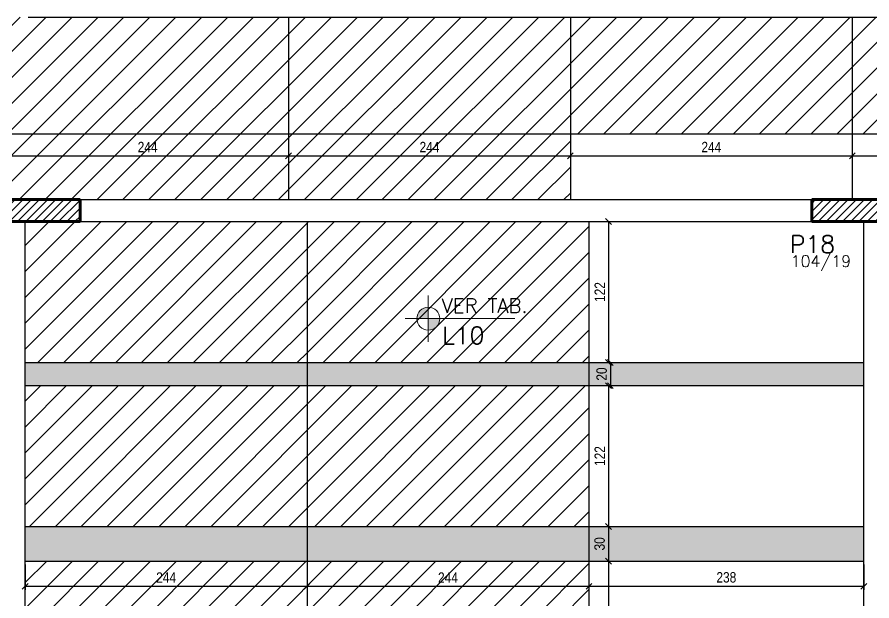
# Model space of a CAD drawing. Extents: x 8513 to 14085, y 7177 to 11211.
# Drawn here: x 11524 to 12264, y 8832 to 9337 of the extents above; entities that cross this region are included whole.
import ezdxf

# ---------------------------------------------------------------- set-up
doc = ezdxf.new("R2010")
doc.units = 0
doc.layers.add('COTA', color=241, linetype='Continuous')
doc.layers.add('Painéis', color=200, linetype='Continuous')
for name, color, linetype, lineweight in [('EST-LAJE-TEXT', 7, 'Continuous', 9), ('EST-PILAR', 7, 'Continuous', 9), ('EST-PILAR-CUT', 7, 'Continuous', 60), ('EST-PILAR-TEXT', 7, 'Continuous', 9), ('EST-VIGA', 7, 'Continuous', 30), ('Hachura', 253, 'Continuous', 9), ('REAPROVEITAMENTO', 7, 'Continuous', 9)]:
    doc.layers.add(name, color=color, linetype=linetype, lineweight=lineweight)
doc.styles.add('COTA TECNICA-50', font='techl___.ttf', dxfattribs={"height": 9})
doc.styles.add('RomanS_IV50', font='romans_IV50.ttf', dxfattribs={"height": 11.25})
doc.styles.add('RomanS_IV50_B', font='', dxfattribs={"height": 18.75})
doc.styles.add('RomanS_IV50_B_1', font='', dxfattribs={"height": 22.5})
doc.styles.get('RomanS_IV50_B').set_extended_font_data('RomanS_IV50', bold=True)
doc.styles.get('RomanS_IV50_B_1').set_extended_font_data('RomanS_IV50', bold=True)
doc.dimstyles.new('PAINEL', dxfattribs={"dimtxt": 9, "dimasz": 5, "dimexe": 3, "dimexo": 3, "dimgap": 3, "dimtad": 1, "dimdec": 1, "dimzin": 12, "dimdsep": 46, "dimtxsty": 'COTA TECNICA-50', "dimblk": 'OBLIQUE', "dimcen": 0, "dimclrd": 4, "dimclre": 4, "dimclrt": 1, "dimadec": 1, "dimazin": 3, "dimtfac": 1, "dimtdec": 1, "dimtmove": 0, "dimatfit": 3, "dimldrblk": 'OBLIQUE', "dimfxl": 1, "dimtolj": 1, "dimtzin": 12, "dimarcsym": 0})
pattern_1 = [(45, (10031.514, 9258.8226), (-3.535534, 3.535534), [])]
pattern_2 = [(45, (-110.975, -32.35), (-11.22532, 11.22532), [])]

# ---------------------------------------------------------------- blocks, each defined once
blk = doc.blocks.new('FA_Floor_TAG_SURVEY_R01 - NIV_TXT3__TIT_H_TXT1__TXT2-2303195-TIPO _3º E 4ºPAV__')
at = {"layer": 'EST-LAJE-TEXT'}
h = blk.add_hatch(color=256, dxfattribs=at)
edge = h.paths.add_edge_path(flags=0)
edge.add_line((-0.28, 0.405), (-0.48, 0.405))
edge.add_arc((-0.28, 0.405), 0.2, 90, 180, ccw=False)
edge.add_line((-0.28, 0.605), (-0.28, 0.405))
h = blk.add_hatch(color=256, dxfattribs=at)
edge = h.paths.add_edge_path(flags=0)
edge.add_line((-0.28, 0.405), (-0.08, 0.405))
edge.add_arc((-0.28, 0.405), 0.2, -90, 0, ccw=False)
edge.add_line((-0.28, 0.205), (-0.28, 0.405))
for p, q in [((-0.28, 0.005), (-0.28, 0.805)), ((-0.28, 0.405), (-0.68, 0.405)), ((-0.28, 0.405), (1.22, 0.405))]:
    blk.add_line(p, q, dxfattribs=at)
blk.add_circle((-0.28, 0.405), 0.2, dxfattribs=at)
blk = doc.blocks.new('_Oblique')
at = {"color": 0, "linetype": 'ByBlock', "lineweight": -2}
blk.add_line((-0.5, -0.5), (0.5, 0.5), dxfattribs=at)
blk = doc.blocks.new('*D332')
at = {"layer": 'COTA', "color": 4, "lineweight": -2, "transparency": 16777216}
for p, q in [((11514.51, 9233.32), (11514.51, 9214.23)), ((11758.51, 9233.32), (11758.51, 9214.23)), ((11514.51, 9217.23), (11758.51, 9217.23))]:
    blk.add_line(p, q, dxfattribs=at)
at = {"layer": 'Defpoints', "color": 0, "transparency": 16777216}
for p in [(11514.51, 9236.32), (11758.51, 9236.32), (11758.51, 9217.23)]:
    blk.add_point(p, dxfattribs=at)
at = {"layer": 'COTA', "color": 4, "lineweight": -2, "transparency": 16777216, "xscale": 5, "yscale": 5, "zscale": 5, "rotation": 180}
blk.add_blockref('_Oblique', (11514.51, 9217.23), dxfattribs=at)
at = {"layer": 'COTA', "color": 4, "lineweight": -2, "transparency": 16777216, "xscale": 5, "yscale": 5, "zscale": 5}
blk.add_blockref('_Oblique', (11758.51, 9217.23), dxfattribs=at)
at = {"layer": 'COTA', "color": 1, "transparency": 16777216, "insert": (11636.51, 9224.8), "char_height": 9, "attachment_point": 5, "style": 'COTA TECNICA-50'}
blk.add_mtext('\\A1;244', dxfattribs=at)
blk = doc.blocks.new('*D325')
at = {"layer": 'COTA', "color": 4, "lineweight": -2, "transparency": 16777216}
for p, q in [((11758.51, 9233.32), (11758.51, 9214.23)), ((12002.51, 9233.32), (12002.51, 9214.23)), ((11758.51, 9217.23), (12002.51, 9217.23))]:
    blk.add_line(p, q, dxfattribs=at)
at = {"layer": 'Defpoints', "color": 0, "transparency": 16777216}
for p in [(11758.51, 9236.32), (12002.51, 9236.32), (12002.51, 9217.23)]:
    blk.add_point(p, dxfattribs=at)
at = {"layer": 'COTA', "color": 4, "lineweight": -2, "transparency": 16777216, "xscale": 5, "yscale": 5, "zscale": 5, "rotation": 180}
blk.add_blockref('_Oblique', (11758.51, 9217.23), dxfattribs=at)
at = {"layer": 'COTA', "color": 4, "lineweight": -2, "transparency": 16777216, "xscale": 5, "yscale": 5, "zscale": 5}
blk.add_blockref('_Oblique', (12002.51, 9217.23), dxfattribs=at)
at = {"layer": 'COTA', "color": 1, "transparency": 16777216, "insert": (11880.51, 9224.8), "char_height": 9, "attachment_point": 5, "style": 'COTA TECNICA-50'}
blk.add_mtext('\\A1;244', dxfattribs=at)
blk = doc.blocks.new('*D326')
at = {"layer": 'COTA', "color": 4, "lineweight": -2, "transparency": 16777216}
for p, q in [((12002.51, 9233.32), (12002.51, 9214.23)), ((12246.51, 9233.32), (12246.51, 9214.23)), ((12002.51, 9217.23), (12246.51, 9217.23))]:
    blk.add_line(p, q, dxfattribs=at)
at = {"layer": 'Defpoints', "color": 0, "transparency": 16777216}
for p in [(12002.51, 9236.32), (12246.51, 9236.32), (12246.51, 9217.23)]:
    blk.add_point(p, dxfattribs=at)
at = {"layer": 'COTA', "color": 4, "lineweight": -2, "transparency": 16777216, "xscale": 5, "yscale": 5, "zscale": 5, "rotation": 180}
blk.add_blockref('_Oblique', (12002.51, 9217.23), dxfattribs=at)
at = {"layer": 'COTA', "color": 4, "lineweight": -2, "transparency": 16777216, "xscale": 5, "yscale": 5, "zscale": 5}
blk.add_blockref('_Oblique', (12246.51, 9217.23), dxfattribs=at)
at = {"layer": 'COTA', "color": 1, "transparency": 16777216, "insert": (12124.51, 9224.8), "char_height": 9, "attachment_point": 5, "style": 'COTA TECNICA-50'}
blk.add_mtext('\\A1;244', dxfattribs=at)
blk = doc.blocks.new('*D327')
at = {"layer": 'COTA', "color": 4, "lineweight": -2, "transparency": 16777216}
for p, q in [((12246.51, 9233.32), (12246.51, 9214.23)), ((12454.01, 9233.32), (12454.01, 9214.23)), ((12246.51, 9217.23), (12454.01, 9217.23))]:
    blk.add_line(p, q, dxfattribs=at)
at = {"layer": 'Defpoints', "color": 0, "transparency": 16777216}
for p in [(12246.51, 9236.32), (12454.01, 9236.32), (12454.01, 9217.23)]:
    blk.add_point(p, dxfattribs=at)
at = {"layer": 'COTA', "color": 4, "lineweight": -2, "transparency": 16777216, "xscale": 5, "yscale": 5, "zscale": 5, "rotation": 180}
blk.add_blockref('_Oblique', (12246.51, 9217.23), dxfattribs=at)
at = {"layer": 'COTA', "color": 4, "lineweight": -2, "transparency": 16777216, "xscale": 5, "yscale": 5, "zscale": 5}
blk.add_blockref('_Oblique', (12454.01, 9217.23), dxfattribs=at)
at = {"layer": 'COTA', "color": 1, "transparency": 16777216, "insert": (12350.26, 9224.83), "char_height": 9, "attachment_point": 5, "style": 'COTA TECNICA-50'}
blk.add_mtext('\\A1;207.5', dxfattribs=at)
blk = doc.blocks.new('*D385')
at = {"layer": 'COTA', "color": 4, "lineweight": -2, "transparency": 16777216}
for p, q in [((12021.51, 9160.32), (12038.48, 9160.32)), ((12035.48, 9160.32), (12035.48, 9038.32)), ((12021.51, 9038.32), (12038.48, 9038.32))]:
    blk.add_line(p, q, dxfattribs=at)
at = {"layer": 'Defpoints', "color": 0, "transparency": 16777216}
for p in [(12018.51, 9160.32), (12018.51, 9038.32), (12035.48, 9038.32)]:
    blk.add_point(p, dxfattribs=at)
at = {"layer": 'COTA', "color": 4, "lineweight": -2, "transparency": 16777216, "xscale": 5, "yscale": 5, "zscale": 5}
for p, rotation in [((12035.48, 9160.32), 90), ((12035.48, 9038.32), 270)]:
    blk.add_blockref('_Oblique', p, dxfattribs=dict(at, rotation=rotation))
at = {"layer": 'COTA', "color": 1, "transparency": 16777216, "insert": (12027.93, 9099.32), "char_height": 9, "attachment_point": 5, "rotation": 90, "style": 'COTA TECNICA-50'}
blk.add_mtext('\\A1;122', dxfattribs=at)
blk = doc.blocks.new('*D386')
at = {"layer": 'COTA', "color": 4, "lineweight": -2, "transparency": 16777216}
for p, q in [((12023.2, 9038.32), (12040.17, 9038.32)), ((12037.17, 9038.32), (12037.17, 9018.32)), ((12021.51, 9018.32), (12040.17, 9018.32))]:
    blk.add_line(p, q, dxfattribs=at)
at = {"layer": 'Defpoints', "color": 0, "transparency": 16777216}
for p in [(12020.2, 9038.32), (12018.51, 9018.32), (12037.17, 9018.32)]:
    blk.add_point(p, dxfattribs=at)
at = {"layer": 'COTA', "color": 4, "lineweight": -2, "transparency": 16777216, "xscale": 5, "yscale": 5, "zscale": 5}
for p, rotation in [((12037.17, 9038.32), 90), ((12037.17, 9018.32), 270)]:
    blk.add_blockref('_Oblique', p, dxfattribs=dict(at, rotation=rotation))
at = {"layer": 'COTA', "color": 1, "transparency": 16777216, "insert": (12029.58, 9028.32), "char_height": 9, "attachment_point": 5, "rotation": 90, "style": 'COTA TECNICA-50'}
blk.add_mtext('\\A1;20', dxfattribs=at)
blk = doc.blocks.new('*D387')
at = {"layer": 'COTA', "color": 4, "lineweight": -2, "transparency": 16777216}
for p, q in [((12021.51, 9018.32), (12038.48, 9018.32)), ((12035.48, 9018.32), (12035.48, 8896.32)), ((12021.51, 8896.32), (12038.48, 8896.32))]:
    blk.add_line(p, q, dxfattribs=at)
at = {"layer": 'Defpoints', "color": 0, "transparency": 16777216}
for p in [(12018.51, 9018.32), (12018.51, 8896.32), (12035.48, 8896.32)]:
    blk.add_point(p, dxfattribs=at)
at = {"layer": 'COTA', "color": 4, "lineweight": -2, "transparency": 16777216, "xscale": 5, "yscale": 5, "zscale": 5}
for p, rotation in [((12035.48, 9018.32), 90), ((12035.48, 8896.32), 270)]:
    blk.add_blockref('_Oblique', p, dxfattribs=dict(at, rotation=rotation))
at = {"layer": 'COTA', "color": 1, "transparency": 16777216, "insert": (12027.93, 8957.32), "char_height": 9, "attachment_point": 5, "rotation": 90, "style": 'COTA TECNICA-50'}
blk.add_mtext('\\A1;122', dxfattribs=at)
blk = doc.blocks.new('*D388')
at = {"layer": 'COTA', "color": 4, "lineweight": -2, "transparency": 16777216}
for p, q in [((12021.51, 8896.32), (12038.48, 8896.32)), ((12035.48, 8896.32), (12035.48, 8866.32)), ((12021.51, 8866.32), (12038.48, 8866.32))]:
    blk.add_line(p, q, dxfattribs=at)
at = {"layer": 'Defpoints', "color": 0, "transparency": 16777216}
for p in [(12018.51, 8896.32), (12018.51, 8866.32), (12035.48, 8866.32)]:
    blk.add_point(p, dxfattribs=at)
at = {"layer": 'COTA', "color": 4, "lineweight": -2, "transparency": 16777216, "xscale": 5, "yscale": 5, "zscale": 5}
for p, rotation in [((12035.48, 8896.32), 90), ((12035.48, 8866.32), 270)]:
    blk.add_blockref('_Oblique', p, dxfattribs=dict(at, rotation=rotation))
at = {"layer": 'COTA', "color": 1, "transparency": 16777216, "insert": (12027.79, 8881.32), "char_height": 9, "attachment_point": 5, "rotation": 90, "style": 'COTA TECNICA-50'}
blk.add_mtext('\\A1;30', dxfattribs=at)
blk = doc.blocks.new('*D372')
at = {"layer": 'COTA', "color": 4, "lineweight": -2, "transparency": 16777216}
for p, q in [((12021.51, 8866.32), (12038.48, 8866.32)), ((12035.48, 8866.32), (12035.48, 8744.32)), ((12023.48, 8744.32), (12038.48, 8744.32))]:
    blk.add_line(p, q, dxfattribs=at)
at = {"layer": 'Defpoints', "color": 0, "transparency": 16777216}
for p in [(12018.51, 8866.32), (12020.48, 8744.32), (12035.48, 8744.32)]:
    blk.add_point(p, dxfattribs=at)
at = {"layer": 'COTA', "color": 4, "lineweight": -2, "transparency": 16777216, "xscale": 5, "yscale": 5, "zscale": 5}
for p, rotation in [((12035.48, 8866.32), 90), ((12035.48, 8744.32), 270)]:
    blk.add_blockref('_Oblique', p, dxfattribs=dict(at, rotation=rotation))
at = {"layer": 'COTA', "color": 1, "transparency": 16777216, "insert": (12027.93, 8805.32), "char_height": 9, "attachment_point": 5, "rotation": 90, "style": 'COTA TECNICA-50'}
blk.add_mtext('\\A1;122', dxfattribs=at)
blk = doc.blocks.new('*D376')
at = {"layer": 'COTA', "color": 4, "lineweight": -2, "transparency": 16777216}
for p, q in [((12021.51, 9160.32), (12038.48, 9160.32)), ((12035.48, 9160.32), (12035.48, 9038.32)), ((12021.51, 9038.32), (12038.48, 9038.32))]:
    blk.add_line(p, q, dxfattribs=at)
at = {"layer": 'Defpoints', "color": 0, "transparency": 16777216}
for p in [(12018.51, 9160.32), (12018.51, 9038.32), (12035.48, 9038.32)]:
    blk.add_point(p, dxfattribs=at)
at = {"layer": 'COTA', "color": 4, "lineweight": -2, "transparency": 16777216, "xscale": 5, "yscale": 5, "zscale": 5}
for p, rotation in [((12035.48, 9160.32), 90), ((12035.48, 9038.32), 270)]:
    blk.add_blockref('_Oblique', p, dxfattribs=dict(at, rotation=rotation))
at = {"layer": 'COTA', "color": 1, "transparency": 16777216, "insert": (12027.93, 9099.32), "char_height": 9, "attachment_point": 5, "rotation": 90, "style": 'COTA TECNICA-50'}
blk.add_mtext('\\A1;122', dxfattribs=at)
blk = doc.blocks.new('*D377')
at = {"layer": 'COTA', "color": 4, "lineweight": -2, "transparency": 16777216}
for p, q in [((12023.2, 9038.32), (12040.17, 9038.32)), ((12037.17, 9038.32), (12037.17, 9018.32)), ((12021.51, 9018.32), (12040.17, 9018.32))]:
    blk.add_line(p, q, dxfattribs=at)
at = {"layer": 'Defpoints', "color": 0, "transparency": 16777216}
for p in [(12020.2, 9038.32), (12018.51, 9018.32), (12037.17, 9018.32)]:
    blk.add_point(p, dxfattribs=at)
at = {"layer": 'COTA', "color": 4, "lineweight": -2, "transparency": 16777216, "xscale": 5, "yscale": 5, "zscale": 5}
for p, rotation in [((12037.17, 9038.32), 90), ((12037.17, 9018.32), 270)]:
    blk.add_blockref('_Oblique', p, dxfattribs=dict(at, rotation=rotation))
at = {"layer": 'COTA', "color": 1, "transparency": 16777216, "insert": (12029.58, 9028.32), "char_height": 9, "attachment_point": 5, "rotation": 90, "style": 'COTA TECNICA-50'}
blk.add_mtext('\\A1;20', dxfattribs=at)
blk = doc.blocks.new('*D378')
at = {"layer": 'COTA', "color": 4, "lineweight": -2, "transparency": 16777216}
for p, q in [((12021.51, 9018.32), (12038.48, 9018.32)), ((12035.48, 9018.32), (12035.48, 8896.32)), ((12021.51, 8896.32), (12038.48, 8896.32))]:
    blk.add_line(p, q, dxfattribs=at)
at = {"layer": 'Defpoints', "color": 0, "transparency": 16777216}
for p in [(12018.51, 9018.32), (12018.51, 8896.32), (12035.48, 8896.32)]:
    blk.add_point(p, dxfattribs=at)
at = {"layer": 'COTA', "color": 4, "lineweight": -2, "transparency": 16777216, "xscale": 5, "yscale": 5, "zscale": 5}
for p, rotation in [((12035.48, 9018.32), 90), ((12035.48, 8896.32), 270)]:
    blk.add_blockref('_Oblique', p, dxfattribs=dict(at, rotation=rotation))
at = {"layer": 'COTA', "color": 1, "transparency": 16777216, "insert": (12027.93, 8957.32), "char_height": 9, "attachment_point": 5, "rotation": 90, "style": 'COTA TECNICA-50'}
blk.add_mtext('\\A1;122', dxfattribs=at)
blk = doc.blocks.new('*D379')
at = {"layer": 'COTA', "color": 4, "lineweight": -2, "transparency": 16777216}
for p, q in [((12021.51, 8896.32), (12038.48, 8896.32)), ((12035.48, 8896.32), (12035.48, 8866.32)), ((12021.51, 8866.32), (12038.48, 8866.32))]:
    blk.add_line(p, q, dxfattribs=at)
at = {"layer": 'Defpoints', "color": 0, "transparency": 16777216}
for p in [(12018.51, 8896.32), (12018.51, 8866.32), (12035.48, 8866.32)]:
    blk.add_point(p, dxfattribs=at)
at = {"layer": 'COTA', "color": 4, "lineweight": -2, "transparency": 16777216, "xscale": 5, "yscale": 5, "zscale": 5}
for p, rotation in [((12035.48, 8896.32), 90), ((12035.48, 8866.32), 270)]:
    blk.add_blockref('_Oblique', p, dxfattribs=dict(at, rotation=rotation))
at = {"layer": 'COTA', "color": 1, "transparency": 16777216, "insert": (12027.79, 8881.32), "char_height": 9, "attachment_point": 5, "rotation": 90, "style": 'COTA TECNICA-50'}
blk.add_mtext('\\A1;30', dxfattribs=at)
blk = doc.blocks.new('*D382')
at = {"layer": 'COTA', "color": 4, "lineweight": -2, "transparency": 16777216}
for p, q in [((11530.51, 8863.32), (11530.51, 8841.55)), ((11774.51, 8863.32), (11774.51, 8841.55)), ((11530.51, 8844.55), (11774.51, 8844.55))]:
    blk.add_line(p, q, dxfattribs=at)
at = {"layer": 'Defpoints', "color": 0, "transparency": 16777216}
for p in [(11530.51, 8866.32), (11774.51, 8866.32), (11774.51, 8844.55)]:
    blk.add_point(p, dxfattribs=at)
at = {"layer": 'COTA', "color": 4, "lineweight": -2, "transparency": 16777216, "xscale": 5, "yscale": 5, "zscale": 5, "rotation": 180}
blk.add_blockref('_Oblique', (11530.51, 8844.55), dxfattribs=at)
at = {"layer": 'COTA', "color": 4, "lineweight": -2, "transparency": 16777216, "xscale": 5, "yscale": 5, "zscale": 5}
blk.add_blockref('_Oblique', (11774.51, 8844.55), dxfattribs=at)
at = {"layer": 'COTA', "color": 1, "transparency": 16777216, "insert": (11652.51, 8852.11), "char_height": 9, "attachment_point": 5, "style": 'COTA TECNICA-50'}
blk.add_mtext('\\A1;244', dxfattribs=at)
blk = doc.blocks.new('*D383')
at = {"layer": 'COTA', "color": 4, "lineweight": -2, "transparency": 16777216}
for p, q in [((11774.51, 8863.32), (11774.51, 8841.55)), ((12018.51, 8863.32), (12018.51, 8841.55)), ((11774.51, 8844.55), (12018.51, 8844.55))]:
    blk.add_line(p, q, dxfattribs=at)
at = {"layer": 'Defpoints', "color": 0, "transparency": 16777216}
for p in [(11774.51, 8866.32), (12018.51, 8866.32), (12018.51, 8844.55)]:
    blk.add_point(p, dxfattribs=at)
at = {"layer": 'COTA', "color": 4, "lineweight": -2, "transparency": 16777216, "xscale": 5, "yscale": 5, "zscale": 5, "rotation": 180}
blk.add_blockref('_Oblique', (11774.51, 8844.55), dxfattribs=at)
at = {"layer": 'COTA', "color": 4, "lineweight": -2, "transparency": 16777216, "xscale": 5, "yscale": 5, "zscale": 5}
blk.add_blockref('_Oblique', (12018.51, 8844.55), dxfattribs=at)
at = {"layer": 'COTA', "color": 1, "transparency": 16777216, "insert": (11896.51, 8852.11), "char_height": 9, "attachment_point": 5, "style": 'COTA TECNICA-50'}
blk.add_mtext('\\A1;244', dxfattribs=at)
blk = doc.blocks.new('*D384')
at = {"layer": 'COTA', "color": 4, "lineweight": -2, "transparency": 16777216}
for p, q in [((12018.51, 8863.32), (12018.51, 8841.55)), ((12256.51, 8863.32), (12256.51, 8841.55)), ((12018.51, 8844.55), (12256.51, 8844.55))]:
    blk.add_line(p, q, dxfattribs=at)
at = {"layer": 'Defpoints', "color": 0, "transparency": 16777216}
for p in [(12018.51, 8866.32), (12256.51, 8866.32), (12256.51, 8844.55)]:
    blk.add_point(p, dxfattribs=at)
at = {"layer": 'COTA', "color": 4, "lineweight": -2, "transparency": 16777216, "xscale": 5, "yscale": 5, "zscale": 5, "rotation": 180}
blk.add_blockref('_Oblique', (12018.51, 8844.55), dxfattribs=at)
at = {"layer": 'COTA', "color": 4, "lineweight": -2, "transparency": 16777216, "xscale": 5, "yscale": 5, "zscale": 5}
blk.add_blockref('_Oblique', (12256.51, 8844.55), dxfattribs=at)
at = {"layer": 'COTA', "color": 1, "transparency": 16777216, "insert": (12137.51, 8852.26), "char_height": 9, "attachment_point": 5, "style": 'COTA TECNICA-50'}
blk.add_mtext('\\A1;238', dxfattribs=at)

msp = doc.modelspace()

# ---------------------------------------------------------------- hatches: boundary and pattern name
at = {"layer": 'EST-PILAR'}
h = msp.add_hatch(dxfattribs=at)
h.set_pattern_fill('FP_1', color=5, style=0, pattern_type=2)
h.set_pattern_definition(pattern_1)
h.paths.add_polyline_path([(11578.01, 9160.32), (11578.01, 9179.32), (11469.01, 9179.32), (11469.01, 9160.32)], flags=0)
h = msp.add_hatch(dxfattribs=at)
h.set_pattern_fill('FP_1', color=5, style=0, pattern_type=2)
h.set_pattern_definition(pattern_1)
h.paths.add_polyline_path([(12211.51, 9160.32), (12315.51, 9160.32), (12315.51, 9179.32), (12211.51, 9179.32)], flags=0)
at = {"layer": 'Hachura'}
h = msp.add_hatch(color=256, dxfattribs=at)
h.dxf.hatch_style = 1
h.paths.add_polyline_path([(11774.51, 8683.82), (11774.51, 8653.82), (11530.51, 8653.82), (11530.51, 8683.82)])
h.paths.add_polyline_path([(12018.51, 8683.82), (12018.51, 8653.82), (11774.51, 8653.82), (11774.51, 8683.82)])
h.paths.add_polyline_path([(12018.51, 8653.82), (12018.51, 8683.82), (12256.51, 8683.82), (12256.51, 8653.82)])
h.paths.add_polyline_path([(12018.51, 8866.32), (12018.51, 8896.32), (12256.51, 8896.32), (12256.51, 8866.32)])
h.paths.add_polyline_path([(11774.51, 8866.32), (11774.51, 8896.32), (12018.51, 8896.32), (12018.51, 8866.32)])
h.paths.add_polyline_path([(11774.51, 8896.32), (11774.51, 8866.32), (11530.51, 8866.32), (11530.51, 8896.32)])
h.paths.add_polyline_path([(11774.51, 9038.32), (11774.51, 9018.32), (11530.51, 9018.32), (11530.51, 9038.32)])
h.paths.add_polyline_path([(12018.51, 9038.32), (12018.51, 9018.32), (11774.51, 9018.32), (11774.51, 9038.32)])
h.paths.add_polyline_path([(12256.51, 9038.32), (12256.51, 9018.32), (12018.51, 9018.32), (12018.51, 9038.32)])
at = {"layer": 'REAPROVEITAMENTO'}
h = msp.add_hatch(dxfattribs=at)
h.set_pattern_fill('ANSI31', color=251, scale=5, style=0)
h.set_pattern_definition(pattern_2)
h.paths.add_polyline_path([(10050.51, 9337.32), (10050.51, 9236.32), (10294.51, 9236.32), (10294.51, 9337.32)])
h.paths.add_polyline_path([(10538.51, 9236.32), (10538.51, 9337.32), (10294.51, 9337.32), (10294.51, 9236.32)])
h.paths.add_polyline_path([(10782.51, 9236.32), (10782.51, 9337.32), (10774.01, 9337.32), (10538.51, 9337.32), (10538.51, 9236.32)])
h.paths.add_polyline_path([(11026.51, 9236.32), (11026.51, 9264.87, -0.813689), (11007.34, 9268.85, -0.813689), (11026.51, 9272.83), (11026.51, 9337.32), (10793.01, 9337.32), (10782.51, 9337.32), (10782.51, 9236.32)])
h.paths.add_polyline_path([(11026.51, 9337.32), (11026.51, 9272.83, -0.207641), (11026.51, 9264.87), (11026.51, 9236.32), (11270.51, 9236.32), (11270.51, 9337.32)])
h.paths.add_polyline_path([(11270.51, 9337.32), (11270.51, 9236.32), (11514.51, 9236.32), (11514.51, 9337.32), (11514.01, 9337.32)])
h.paths.add_polyline_path([(11758.51, 9236.32), (11758.51, 9337.32), (11533.01, 9337.32), (11514.51, 9337.32), (11514.51, 9236.32)])
h.paths.add_polyline_path([(12002.51, 9236.32), (12002.51, 9337.32), (11758.51, 9337.32), (11758.51, 9236.32)])
h.paths.add_polyline_path([(12002.51, 9337.32), (12002.51, 9236.32), (12246.51, 9236.32), (12246.51, 9337.32)])
h.paths.add_polyline_path([(12246.51, 9337.32), (12246.51, 9236.32), (12454.01, 9236.32), (12454.01, 9337.32)])
h.paths.add_polyline_path([(11758.51, 9236.32), (11758.51, 9179.32), (12002.51, 9179.32), (12002.51, 9236.32)])
h.paths.add_polyline_path([(11514.51, 9236.32), (11514.51, 9179.32), (11578.01, 9179.32), (11758.51, 9179.32), (11758.51, 9236.32)])
h.paths.add_polyline_path([(11469.01, 9179.32), (11514.51, 9179.32), (11514.51, 9236.32), (11270.51, 9236.32), (11270.51, 9179.32)])
h.paths.add_polyline_path([(11270.51, 9179.32), (11270.51, 9236.32), (11026.51, 9236.32), (11026.51, 9179.32)])
h.paths.add_polyline_path([(11026.51, 9179.32), (11026.51, 9236.32), (10782.51, 9236.32), (10782.51, 9179.32), (10793.01, 9179.32)])
h.paths.add_polyline_path([(10538.51, 9236.32), (10538.51, 9179.32), (10774.01, 9179.32), (10782.51, 9179.32), (10782.51, 9236.32)])
h.paths.add_polyline_path([(10294.51, 9236.32), (10294.51, 9179.32), (10538.51, 9179.32), (10538.51, 9236.32)])
h.paths.add_polyline_path([(10294.51, 9179.32), (10294.51, 9236.32), (10050.51, 9236.32), (10050.51, 9179.32)])
h = msp.add_hatch(dxfattribs=at)
h.set_pattern_fill('ANSI31', color=251, scale=5, style=0)
h.set_pattern_definition(pattern_2)
h.paths.add_polyline_path([(11774.51, 9038.32), (11774.51, 9160.32), (11578.01, 9160.32), (11530.51, 9160.32), (11530.51, 9038.32)])
h.paths.add_polyline_path([(12018.51, 8896.32), (12018.51, 9018.32), (11774.51, 9018.32), (11774.51, 8896.32)])
h.paths.add_polyline_path([(11530.51, 9018.32), (11530.51, 8896.32), (11774.51, 8896.32), (11774.51, 9018.32)])
h.paths.add_polyline_path([(11774.51, 8744.32), (11774.51, 8866.32), (11530.51, 8866.32), (11530.51, 8744.32)])
h.paths.add_polyline_path([(12018.51, 8744.32), (12018.51, 8866.32), (11774.51, 8866.32), (11774.51, 8744.32)])
h.paths.add_polyline_path([(11774.51, 8744.32), (11774.51, 8683.82), (12018.51, 8683.82), (12018.51, 8744.32)])
h.paths.add_polyline_path([(11774.51, 8683.82), (11774.51, 8744.32), (11530.51, 8744.32), (11530.51, 8683.82)])
h.paths.add_polyline_path([(11774.51, 8531.82), (11774.51, 8653.82), (11530.51, 8653.82), (11530.51, 8531.82), (11548.01, 8531.82)])
h.paths.add_polyline_path([(11774.51, 8653.82), (11774.51, 8531.82), (12018.51, 8531.82), (12018.51, 8653.82)])
h = msp.add_hatch(dxfattribs=at)
h.set_pattern_fill('ANSI31', color=251, scale=5, style=0)
h.set_pattern_definition(pattern_2)
h.paths.add_polyline_path([(11774.51, 9038.32), (12018.51, 9038.32), (12018.51, 9160.32), (11774.51, 9160.32)])

# ---------------------------------------------------------------- linework, layer by layer
at = {"layer": 'EST-PILAR-CUT', "color": 5}
for p, q in [((11469.01, 9179.32), (11578.01, 9179.32)), ((11578.01, 9179.32), (11578.01, 9160.32)), ((12211.51, 9160.32), (12211.51, 9179.32)), ((12211.51, 9179.32), (12315.51, 9179.32)), ((11578.01, 9160.32), (11469.01, 9160.32)), ((12315.51, 9160.32), (12211.51, 9160.32))]:
    msp.add_line(p, q, dxfattribs=at)
at = {"layer": 'EST-VIGA', "color": 3}
for p, q in [((11533.01, 9337.32), (12454.01, 9337.32)), ((11578.01, 9179.32), (12211.51, 9179.32)), ((11530.51, 8531.82), (11530.51, 9160.32)), ((11578.01, 9160.32), (12211.51, 9160.32)), ((12256.51, 8531.82), (12256.51, 9160.32))]:
    msp.add_line(p, q, dxfattribs=at)
at = {"layer": 'Painéis', "ltscale": 70}
for p, q in [((11758.51, 9337.32), (11758.51, 9179.32)), ((12002.51, 9337.32), (12002.51, 9179.32)), ((12246.51, 9337.32), (12246.51, 9179.32)), ((10050.51, 9236.32), (12454.01, 9236.32)), ((11774.51, 9160.32), (11774.51, 8531.82)), ((12018.51, 9160.32), (12018.51, 8531.82)), ((11530.51, 9038.32), (12256.51, 9038.32)), ((11530.51, 9018.32), (12256.51, 9018.32)), ((11530.51, 8896.32), (12256.51, 8896.32)), ((11530.51, 8866.32), (12256.51, 8866.32))]:
    msp.add_line(p, q, dxfattribs=at)

# ---------------------------------------------------------------- block references
at = {"layer": 'EST-LAJE-TEXT', "xscale": 49.99999999999998, "yscale": 49.99999999999998, "zscale": 49.99999999999998}
msp.add_blockref('FA_Floor_TAG_SURVEY_R01 - NIV_TXT3__TIT_H_TXT1__TXT2-2303195-TIPO _3º E 4ºPAV__', (11893.51, 9056), dxfattribs=at)

# ---------------------------------------------------------------- texts
at = {"layer": 'EST-LAJE-TEXT', "lineweight": 50, "attachment_point": 1}
for s, insert, char_height, width, style in [('VER TAB.', (11891.04, 9093.76), 12.5, 109.4303, 'RomanS_IV50_B_1'), ('L10', (11891.46, 9069.31), 15, 50.5063, 'RomanS_IV50_B')]:
    msp.add_mtext(s, dxfattribs=dict(at, insert=insert, char_height=char_height, width=width, style=style))
at = {"layer": 'EST-PILAR-TEXT', "lineweight": 50, "insert": (12192.46, 9148.13), "char_height": 15, "width": 54.9156, "attachment_point": 1, "style": 'RomanS_IV50_B'}
msp.add_mtext('P18', dxfattribs=at)
msp.add_mtext('P18', dxfattribs=at)
at = {"layer": 'EST-PILAR-TEXT', "lineweight": 30, "insert": (12193.21, 9131), "char_height": 10, "width": 70.5485, "attachment_point": 1, "style": 'RomanS_IV50'}
msp.add_mtext('104/19', dxfattribs=at)
msp.add_mtext('104/19', dxfattribs=at)

# ---------------------------------------------------------------- dimensions: what is measured, and where the dimension line sits
at = {"layer": 'COTA'}
for base, p1, p2, picture, middle in [((11758.51, 9217.23), (11514.51, 9236.32), (11758.51, 9236.32), '*D332', (11636.51, 9224.8)), ((12002.51, 9217.23), (11758.51, 9236.32), (12002.51, 9236.32), '*D325', (11880.51, 9224.8)), ((12246.51, 9217.23), (12002.51, 9236.32), (12246.51, 9236.32), '*D326', (12124.51, 9224.8)), ((12454.01, 9217.23), (12246.51, 9236.32), (12454.01, 9236.32), '*D327', (12350.26, 9224.83)), ((12018.51, 8844.55), (11774.51, 8866.32), (12018.51, 8866.32), '*D383', (11896.51, 8852.11)), ((12256.51, 8844.55), (12018.51, 8866.32), (12256.51, 8866.32), '*D384', (12137.51, 8852.26))]:
    dim = msp.add_linear_dim(base=base, p1=p1, p2=p2, dimstyle='PAINEL', override={"dimtmove": 1}, dxfattribs=at)
    dim.commit()
    dim.dimension.update_dxf_attribs({"geometry": picture, "text_midpoint": middle})
for picture in ['*D385', '*D376']:
    dim = msp.add_linear_dim(base=(12035.48, 9038.32), p1=(12018.51, 9160.32), p2=(12018.51, 9038.32), angle=270, dimstyle='PAINEL', dxfattribs=at)
    dim.commit()
    dim.dimension.update_dxf_attribs({"geometry": picture, "text_midpoint": (12027.93, 9099.32)})
for base, p1, p2, picture, middle in [((12037.17, 9018.32), (12020.2, 9038.32), (12018.51, 9018.32), '*D386', (12029.58, 9028.32)), ((12037.17, 9018.32), (12020.2, 9038.32), (12018.51, 9018.32), '*D377', (12029.58, 9028.32)), ((12035.48, 8896.32), (12018.51, 9018.32), (12018.51, 8896.32), '*D387', (12027.93, 8957.32)), ((12035.48, 8896.32), (12018.51, 9018.32), (12018.51, 8896.32), '*D378', (12027.93, 8957.32)), ((12035.48, 8866.32), (12018.51, 8896.32), (12018.51, 8866.32), '*D388', (12027.79, 8881.32)), ((12035.48, 8866.32), (12018.51, 8896.32), (12018.51, 8866.32), '*D379', (12027.79, 8881.32)), ((12035.48, 8744.32), (12018.51, 8866.32), (12020.48, 8744.32), '*D372', (12027.93, 8805.32))]:
    dim = msp.add_linear_dim(base=base, p1=p1, p2=p2, angle=270, dimstyle='PAINEL', override={"dimtmove": 1}, dxfattribs=at)
    dim.commit()
    dim.dimension.update_dxf_attribs({"geometry": picture, "text_midpoint": middle})
dim = msp.add_linear_dim(base=(11774.51, 8844.55), p1=(11530.51, 8866.32), p2=(11774.51, 8866.32), dimstyle='PAINEL', dxfattribs=at)
dim.commit()
dim.dimension.update_dxf_attribs({"geometry": '*D382', "text_midpoint": (11652.51, 8852.11)})

doc.saveas('drawing.dxf')
